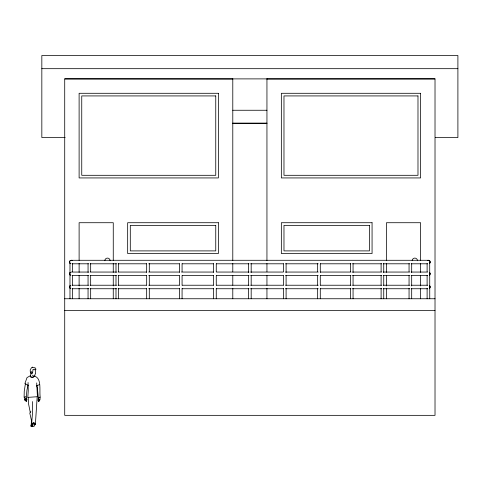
<?xml version="1.0" encoding="UTF-8"?>
<svg xmlns="http://www.w3.org/2000/svg" width="482" height="482" viewBox="0 0 482 482"><rect width="100%" height="100%" fill="white"/><g stroke="black" fill="none" stroke-linecap="round" stroke-linejoin="round"><path stroke-width="0.72" d="M36.698 382.931L37.433 396.71L28.233 397.355L28.42 403.241L30.227 412.188M37.198 396.686L35.391 424.106L34.108 422.69L33.168 422.702L32.312 423.756L32.457 425.148L32.993 425.763L32.276 426.275L34.035 426.419L35.144 424.027M32.601 401.59L32.571 412.074L31.673 423.166L32.059 425.654L32.637 425.341M31.336 373.267L30.233 375.942L30.806 377.002L32.782 377.46L34.77 376.014M25.377 383.871L24.245 391.288L24.1 397.421L25.311 396.776L26.227 396.975L26.974 390.016L28.004 385.232M32.589 426.419L31.125 426.492L30.872 425.937L31.023 425.287L31.914 424.708M39.638 399.548L38.452 401.705L38.928 399.927L38.741 398.602L38.084 400.572L38.289 397.379L40.217 397.228C39.09 390.848 42.332 376.9 33.475 376.044L32.439 375.129M32.402 424.901L33.583 423.877L35.09 424.811M34.698 376.002L35.108 374.104L35.626 373.779L35.192 369.821L33.059 369.218L32.535 373.351L31.71 371.706L30.999 371.875C30.92 372.351 31.306 374.08 31.92 373.423M26.118 396.951L26.98 399.921L26.281 399.584L25.799 398.12C25.052 399.536 28.414 402.398 25.383 400.825L24.455 399.223L24.407 397.108M70.42 272.288L69.541 273.806L70.42 275.33M70.42 285.465L69.541 286.983L70.42 288.507M429.311 263.564C430.842 262.768 430.155 260.208 428.432 260.286L71.3 260.286C69.324 260.202 68.914 263.317 70.842 263.738M429.311 275.33L430.185 273.806L429.311 272.288M429.311 288.507L430.185 286.983L429.311 285.465M35.192 369.821L35.813 369.73L35.909 369.079L35.18 367.802L34.638 367.983L33.933 367.35L32.348 367.471L32.451 367.043L31.517 367.724L30.3 369.718L30.197 371.092L30.92 373.827M30.836 411.664L29.794 413.074L31.571 420.955L31.143 424.925L31.499 424.781M34.632 376.219L33.228 377.044L30.806 377.002M39.343 384.666L36.71 385.805M28.233 397.355L27.799 397.523L28.263 390.751L28.058 382.467M30.872 425.937L32.204 425.865M30.462 375.677L27.022 377.599L24.877 383.576L28.149 385.226M38.289 397.379L37.331 387.564L36.801 385.793M428.432 260.286L427.552 260.521A1.753 1.753 0 0 1 429.673 263.286M38.518 401.627L39.452 400.891L40.09 399.283L39.976 397.234M435.017 78.891L64.715 78.891L64.715 415.345L435.017 415.345L435.017 78.891L266.944 78.976M41.832 68.679L457.9 68.679M232.788 78.976L64.715 78.891M232.788 110.258L266.944 110.258M232.788 123.097L266.944 123.097M232.788 123.428L266.944 123.428M65.154 137.551L41.832 137.551L41.832 55.508L457.9 55.508L457.9 137.551L435.33 137.551M429.703 262.045L429.751 298.75M72.053 263.799L88.61 263.799M90.098 263.799L116.572 263.799M118.054 263.799L146.486 263.799M148.727 263.799L179.268 263.799M182.244 263.799L213.466 263.799M216.436 263.799L249.122 263.799M250.61 263.799L283.296 263.799M285.525 263.799L318.228 263.799M320.464 263.799L350.998 263.799M352.493 263.799L381.672 263.799M383.16 263.799L409.634 263.799M411.122 263.799L427.679 263.799M71.3 272.053L88.61 272.053M90.098 272.053L116.572 272.053M118.054 272.053L146.486 272.053M148.727 272.053L179.268 272.053M181.503 272.053L213.466 272.053M216.436 272.053L249.122 272.053M250.61 272.053L283.296 272.053M285.525 272.053L318.228 272.053M320.464 272.053L350.998 272.053M352.493 272.053L381.672 272.053M383.16 272.053L409.634 272.053M411.122 272.053L427.679 272.053M72.053 275.565L88.61 275.565M90.098 275.565L116.572 275.565M118.054 275.565L146.486 275.565M148.727 275.565L179.268 275.565M182.244 275.565L213.466 275.565M216.436 275.565L249.122 275.565M250.61 275.565L283.296 275.565M285.525 275.565L318.228 275.565M320.464 275.565L350.998 275.565M352.493 275.565L381.672 275.565M383.16 275.565L409.634 275.565M411.122 275.565L427.679 275.565M72.053 285.23L88.61 285.23M90.098 285.23L116.572 285.23M118.054 285.23L146.486 285.23M148.727 285.23L179.268 285.23M182.244 285.23L213.466 285.23M216.436 285.23L249.122 285.23M250.61 285.23L283.296 285.23M285.525 285.23L318.228 285.23M320.464 285.23L350.998 285.23M352.493 285.23L381.672 285.23M383.16 285.23L409.634 285.23M411.122 285.23L427.679 285.23M72.053 288.742L88.61 288.742M90.098 288.742L116.572 288.742M118.054 288.742L146.486 288.742M148.727 288.742L179.268 288.742M182.244 288.742L213.466 288.742M216.436 288.742L249.122 288.742M250.61 288.742L283.296 288.742M285.525 288.742L318.228 288.742M320.464 288.742L350.998 288.742M352.493 288.742L381.672 288.742M383.16 288.742L409.634 288.742M411.122 288.742L427.679 288.742M64.715 298.75L435.017 298.75M64.715 310.516L435.017 310.516M71.3 260.286L72.18 260.521A1.753 1.753 0 0 0 70.059 263.286M25.329 400.729L24.612 399.488M26.582 401.211L24.968 399.331M32.276 426.275L32.433 423.895L33.306 423.088L34.59 423.413L35.18 424.594M427.112 263.54L427.112 271.782M427.112 275.529L427.112 285.266M427.112 288.26L427.112 298.75M420.617 260.358L420.617 222.72L386.462 222.72L386.462 260.358M420.617 263.371L420.617 272.402M420.617 275.415L420.617 285.953M420.617 288.212L420.617 298.75M411.688 263.54L411.688 272.529M411.688 275.529L411.688 286.013M411.688 288.26L411.688 298.75M409.055 263.54L409.055 271.782M409.055 275.529L409.055 285.266M409.055 288.26L409.055 298.75M386.462 263.371L386.462 272.402M386.462 275.415L386.462 285.953M386.462 288.212L386.462 298.75M383.738 263.54L383.738 272.529M383.738 275.529L383.738 285.266M383.738 288.26L383.738 298.75M381.105 263.54L381.105 271.782M381.105 275.529L381.105 285.266M381.105 288.26L381.105 298.75M353.065 263.54L353.065 272.529M353.065 275.529L353.065 285.266M353.065 288.26L353.065 298.75M350.426 263.54L350.426 271.782M350.426 275.529L350.426 285.266M350.426 288.26L350.426 298.75M320.289 263.54L320.289 272.529M320.289 275.529L320.289 285.266M320.289 288.26L320.289 298.75M317.656 263.54L317.656 271.782M317.656 275.529L317.656 285.266M317.656 288.26L317.656 298.75M286.097 263.54L286.097 272.529M286.097 275.529L286.097 285.266M286.097 288.26L286.097 298.75M283.464 263.54L283.464 271.782M283.464 275.529L283.464 285.266M283.464 288.26L283.464 298.75M266.944 78.765L266.944 260.551M266.944 263.467L266.944 271.788M266.944 275.481L266.944 285.266M266.944 288.242L266.944 298.75M251.182 263.54L251.182 272.529M251.182 275.529L251.182 285.266M251.182 288.26L251.182 298.75M248.549 263.54L248.549 272.529M248.549 275.529L248.549 285.266M248.549 288.26L248.549 298.75M232.788 78.765L232.788 260.551M232.788 263.467L232.788 271.788M232.788 275.481L232.788 285.266M232.788 288.242L232.788 298.75M216.267 263.54L216.267 271.782M216.267 275.529L216.267 285.266M216.267 288.26L216.267 298.75M213.634 263.54L213.634 272.529M213.634 275.529L213.634 285.266M213.634 288.26L213.634 298.75M182.076 263.54L182.076 271.782M182.076 275.529L182.076 285.266M182.076 288.26L182.076 298.75M179.443 263.54L179.443 272.529M179.443 275.529L179.443 285.266M179.443 288.26L179.443 298.75M149.3 263.54L149.3 271.782M149.3 275.529L149.3 285.266M149.3 288.26L149.3 298.75M146.667 263.54L146.667 272.529M146.667 275.529L146.667 285.266M146.667 288.26L146.667 298.75M118.626 263.54L118.626 271.782M118.626 275.529L118.626 285.266M118.626 288.26L118.626 298.75M115.993 263.54L115.993 272.529M115.993 275.529L115.993 285.266M115.993 288.26L115.993 298.75M113.264 260.358L113.264 222.72L79.114 222.72L79.114 260.358M113.264 263.371L113.264 272.402M113.264 275.415L113.264 285.953M113.264 288.212L113.264 298.75M90.664 263.54L90.664 271.782M90.664 275.529L90.664 285.266M90.664 288.26L90.664 298.75M88.055 263.54L88.055 272.529M88.055 275.529L88.055 285.266M88.055 288.26L88.055 298.75M79.114 263.371L79.114 272.402M79.114 275.415L79.114 285.953M79.114 288.212L79.114 298.75M72.613 263.54L72.613 271.782M72.613 275.529L72.613 285.266M72.613 288.26L72.613 298.75M69.98 262.792L69.98 298.75M70.059 275.053A1.753 1.753 0 0 1 70.059 272.565M429.673 272.565A1.753 1.753 0 0 1 429.673 275.053M70.059 288.224A1.753 1.753 0 0 1 70.059 285.742M429.673 285.742A1.753 1.753 0 0 1 429.673 288.224M412.188 260.732A2.633 2.633 0 0 1 414.821 258.099A2.633 2.633 0 0 1 417.454 260.732M104.835 260.732A2.633 2.633 0 0 1 107.474 258.099A2.633 2.633 0 0 1 110.107 260.732M218.388 93.291L79.114 93.291L79.114 177.936L218.388 177.936L218.388 93.291M420.617 93.291L281.343 93.291L281.343 177.936L420.617 177.936L420.617 93.291M215.755 95.924L81.747 95.924L81.747 175.303L215.755 175.303L215.755 95.924M417.984 95.924L283.976 95.924L283.976 175.303L417.984 175.303L417.984 95.924M218.388 222.72L127.664 222.72L127.664 253.532L218.388 253.532L218.388 222.72M372.068 222.72L281.343 222.72L281.343 253.532L372.068 253.532L372.068 222.72M215.755 225.353L130.297 225.353L130.297 250.899L215.755 250.899L215.755 225.353M369.429 225.353L283.976 225.353L283.976 250.899L369.429 250.899L369.429 225.353"/></g></svg>
